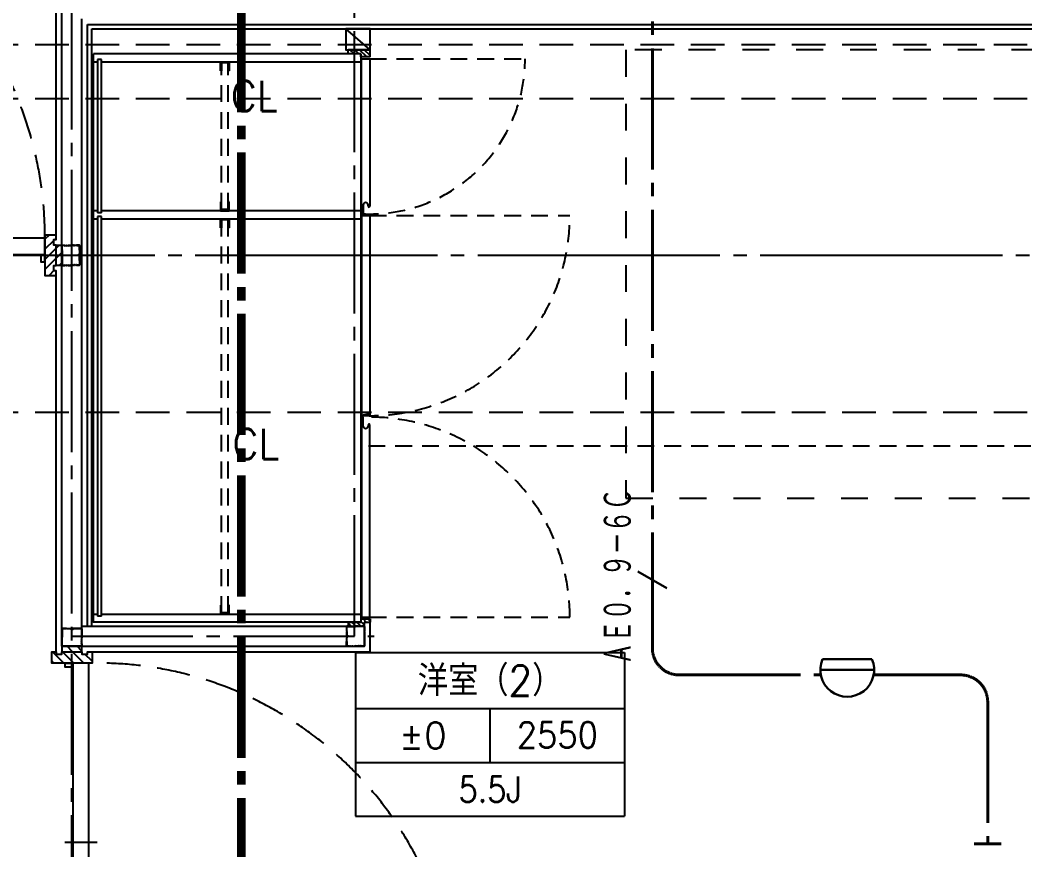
# Model space of a CAD drawing. Header units: millimetres. Extents: x 8300 to 125598, y -10383 to 40000.
# Drawn here: x 47470 to 49710, y 20573 to 22425 of the extents above; entities that cross this region are included whole.
import ezdxf
from ezdxf.enums import TextEntityAlignment as Align

# ---------------------------------------------------------------- set-up
doc = ezdxf.new("R2010")
doc.units = ezdxf.units.MM
doc.header["$LTSCALE"] = 300
for name, pattern in [('CADEWA_LINE5', [1.2, 0.9, -0.1, 0.1, -0.1]), ('CADEWA_LINE6', [2.1, 1.8, -0.1, 0.1, -0.1]), ('DASH-N', [0.375, 0.25, -0.125]), ('DASH-S', [0.2, 0.125, -0.075]), ('HIDDEN3', [0.2, 0.1, -0.1])]:
    doc.linetypes.add(name, pattern=pattern)
for name, color, linetype in [('525EH_Tenjyo(3)', 7, 'CONTINUOUS'), ('E配T_その他－１', 7, 'CONTINUOUS'), ('K建0_壁', 7, 'CONTINUOUS'), ('通り芯', 7, 'CONTINUOUS')]:
    doc.layers.add(name, color=color, linetype=linetype)
doc.styles.add('MS Gothic2', font='msgothic.ttc', dxfattribs={"width": 0.8})
doc.styles.add('txt2', font='txt.shx', dxfattribs={"width": 0.943378, "bigfont": 'extfont2'})

# ---------------------------------------------------------------- blocks, each defined once
blk = doc.blocks.new('ZGroup238', base_point=(49457.4, 20671.2))
at = {"layer": 'E配T_その他－１', "color": 1, "linetype": 'CADEWA_LINE5', "lineweight": 40}
blk.add_line((47968.9, 19339), (47968.9, 22691.5), dxfattribs=at)
blk = doc.blocks.new('ZGroup262', base_point=(49468.5, 20702.6))
at = {"layer": 'E配T_その他－１', "color": 1, "linetype": 'CADEWA_LINE5', "lineweight": 40}
blk.add_line((47962.8, 19339), (47962.8, 22754.2), dxfattribs=at)
blk = doc.blocks.new('ZGroup264', base_point=(49518.3, 20779.8))
at = {"layer": 'E配T_その他－１', "color": 1, "linetype": 'CADEWA_LINE5', "lineweight": 40}
blk.add_line((47956.7, 19339), (47956.7, 22908.7), dxfattribs=at)
blk = doc.blocks.new('ZGroup272', base_point=(49313.8, 20957))
at = {"layer": '525EH_Tenjyo(3)', "color": 6, "linetype": 'Continuous', "lineweight": 30}
for p, q in [((49258.9, 20999), (49368.8, 20999)), ((49253.9, 20975), (49373.8, 20975))]:
    blk.add_line(p, q, dxfattribs=at)
blk.add_arc((49313.8, 20975), 60, 156.4305, 23.5695, dxfattribs=at)
blk = doc.blocks.new('ZGroup281', base_point=(49512.4, 19963.6))
at = {"layer": 'E配T_その他－１', "color": 1, "linetype": 'CADEWA_LINE5', "lineweight": 40}
for p, q in [((49372.7, 20963.6), (49567, 20963.6)), ((49627, 20903.6), (49627, 20586.5)), ((49627, 20526.5), (49627, 20449.4)), ((49627, 20389.4), (49627, 20387.3)), ((49627, 20327.3), (49627, 19023.6)), ((49567, 18963.6), (49367.7, 18963.6))]:
    blk.add_line(p, q, dxfattribs=at)
at = {"layer": 'E配T_その他－１', "color": 1, "linetype": 'Continuous', "lineweight": 40}
for p, q in [((49657, 20586.5), (49597, 20586.5)), ((49657, 20526.5), (49597, 20526.5)), ((49657, 20449.4), (49597, 20449.4)), ((49657, 20389.4), (49597, 20389.4)), ((49657, 20387.3), (49597, 20387.3)), ((49657, 20327.3), (49597, 20327.3))]:
    blk.add_line(p, q, dxfattribs=at)
at = {"layer": 'E配T_その他－１', "color": 1, "linetype": 'CADEWA_LINE5', "lineweight": 40}
for centre, start, end in [((49567, 20903.6), 0, 90), ((49567, 19023.6), 270, 0)]:
    blk.add_arc(centre, 60, start, end, dxfattribs=at)
blk = doc.blocks.new('ZGroup283', base_point=(49052.1, 22362.3))
at = {"layer": 'E配T_その他－１', "color": 1, "linetype": 'CADEWA_LINE5', "lineweight": 40}
for p, q in [((48879.3, 23761), (48879.3, 22998.7)), ((48879.3, 22938.7), (48879.3, 22844.2)), ((48879.3, 22784.2), (48879.3, 22781.5)), ((48879.3, 22721.5), (48879.3, 21023.6)), ((48939.3, 20963.6), (49254.9, 20963.6))]:
    blk.add_line(p, q, dxfattribs=at)
at = {"layer": 'E配T_その他－１', "color": 1, "linetype": 'Continuous', "lineweight": 40}
for p, q in [((48909.3, 22998.7), (48849.3, 22998.7)), ((48909.3, 22938.7), (48849.3, 22938.7)), ((48909.3, 22844.2), (48849.3, 22844.2)), ((48909.3, 22784.2), (48849.3, 22784.2)), ((48909.3, 22781.5), (48849.3, 22781.5)), ((48909.3, 22721.5), (48849.3, 22721.5))]:
    blk.add_line(p, q, dxfattribs=at)
at = {"layer": 'E配T_その他－１', "color": 1, "linetype": 'CADEWA_LINE5', "lineweight": 40}
blk.add_arc((48939.3, 21023.6), 60, 180, 270, dxfattribs=at)
blk = doc.blocks.new('ZGroup284', base_point=(48830.8, 21180.1))
at = {"layer": 'E配T_その他－１', "color": 3, "linetype": 'Continuous', "lineweight": 30}
blk.add_line((48846.8, 21194.4), (48911.8, 21156.9), dxfattribs=at)
at = {"layer": 'E配T_その他－１', "color": 3, "lineweight": -3, "style": 'MS Gothic2', "width": 0.6}
blk.add_text('ＡＥ０．９－６Ｃ', height=60, rotation=90, dxfattribs=at).set_placement((48801.1, 20986.9), align=Align.MIDDLE_LEFT)
blk = doc.blocks.new('ZGroup300', base_point=(48517.5, 20831))
at = {"layer": 'K建0_壁', "color": 250, "linetype": 'Continuous', "lineweight": -3}
for p, q in [((48217.5, 21013.5), (48817.5, 21013.5)), ((48217.5, 21013.5), (48217.5, 20768.5)), ((48817.5, 21013.5), (48817.5, 20768.5)), ((48217.5, 20888.5), (48817.5, 20888.5)), ((48517.5, 20768.5), (48517.5, 20888.5)), ((48217.5, 20768.5), (48817.5, 20768.5)), ((48217.5, 20768.5), (48217.5, 20648.5)), ((48817.5, 20768.5), (48817.5, 20648.5)), ((48217.5, 20648.5), (48817.5, 20648.5))]:
    blk.add_line(p, q, dxfattribs=at)
at = {"layer": 'K建0_壁', "color": 250, "lineweight": -3, "style": 'txt2'}
for s, height, width, p in [('洋室（2）', 67.93, 0.902886, (48517.5, 20951)), ('±0', 57.6, 1.034314, (48367.5, 20828.5)), ('2550', 57.6, 0.916667, (48667.5, 20829.7)), ('5.5J', 57.6, 0.861111, (48517.5, 20708.5))]:
    blk.add_text(s, height=height, dxfattribs=dict(at, width=width)).set_placement(p, align=Align.MIDDLE_CENTER)

msp = doc.modelspace()

# ---------------------------------------------------------------- linework, layer by layer
at = {"layer": 'K建0_壁', "color": 250, "linetype": 'CADEWA_LINE5', "lineweight": -3}
for p, q in [((47585, 17860.8), (47585, 22495.9)), ((48215, 21050), (48215, 22495.9)), ((47585, 21050), (48259.3, 21050))]:
    msp.add_line(p, q, dxfattribs=at)
at = {"layer": 'K建0_壁', "color": 250, "linetype": 'Continuous', "lineweight": -3}
for p, q in [((47550, 21935), (47550, 22485)), ((47562.5, 21027.5), (47562.5, 22472.5)), ((47620, 21072.5), (47620, 22415)), ((47620, 22415), (51190, 22415)), ((47629.5, 21072.5), (47629.5, 22405.5)), ((47629.5, 22405.5), (51190, 22405.5)), ((48250, 22358.5), (48196, 22405.5)), ((48229, 22349.5), (47633, 22349.5)), ((48250, 22358.5), (48201, 22358.5)), ((48201, 22349.5), (48201, 22358.5)), ((48203.5, 22349.5), (48201, 22352)), ((48229, 22349.5), (48201, 22349.5)), ((48214.1, 22349.5), (48205.1, 22358.5)), ((48224.8, 22349.5), (48215.8, 22358.5)), ((48242.4, 22342.5), (48226.4, 22358.5)), ((48231.8, 22342.5), (48229, 22345.3)), ((48250, 22345.5), (48237, 22358.5)), ((48250, 22356.1), (48247.6, 22358.5)), ((48250, 22342.5), (48250, 22358.5)), ((47633, 22331.5), (47642, 22331.5)), ((47651, 22336.5), (47642, 22336.5)), ((47642, 22336.5), (47642, 21994.5)), ((47651, 21994.5), (47651, 22336.5)), ((47651, 22331.5), (48229, 22331.5)), ((48234.6, 22012.9), (48234.6, 21993.4)), ((48245.4, 22010.3), (48245.4, 22012.9)), ((47642, 21999.5), (47633, 21999.5)), ((47633, 21981.5), (47642, 21981.5)), ((47651, 21994.5), (47642, 21994.5)), ((47651, 21986.5), (47642, 21986.5)), ((47642, 21986.5), (47642, 21094.5)), ((48229, 21999.5), (47651, 21999.5)), ((47651, 21094.5), (47651, 21986.5)), ((47651, 21981.5), (48229, 21981.5)), ((48231, 21988.5), (48231, 21540.3)), ((47534.2, 21945), (47525, 21935.8)), ((47550, 21938.3), (47546.7, 21935)), ((47545, 21933.3), (47525, 21913.3)), ((47562.5, 21911.8), (47562.5, 21921.5)), ((47563, 21911.8), (47563, 21921.5)), ((47563.5, 21922.5), (47568.5, 21922.5)), ((47568.4, 21922), (47563.5, 21922)), ((47568.4, 21922), (47570, 21921.4)), ((47568.5, 21922.5), (47570, 21921.9)), ((47570, 21921.9), (47571.5, 21922.5)), ((47570, 21921.4), (47571.5, 21922)), ((47571.5, 21922.5), (47573, 21921.9)), ((47571.5, 21922), (47573, 21921.4)), ((47573, 21921.9), (47574.5, 21922.5)), ((47573, 21921.4), (47574.5, 21922)), ((47574.5, 21922.5), (47576, 21921.9)), ((47574.5, 21922), (47576, 21921.4)), ((47576, 21921.9), (47577.5, 21922.5)), ((47576, 21921.4), (47577.6, 21922)), ((47577.5, 21922.5), (47581, 21922.5)), ((47577.6, 21922), (47580.9, 21922)), ((47582.5, 21921.4), (47580.9, 21922)), ((47581, 21922.5), (47582.5, 21921.9)), ((47584, 21922.5), (47582.5, 21921.9)), ((47582.5, 21921.4), (47584.1, 21922)), ((47587.5, 21922.5), (47584, 21922.5)), ((47587.4, 21922), (47584.1, 21922)), ((47589, 21921.9), (47587.5, 21922.5)), ((47590.5, 21922.5), (47589, 21921.9)), ((47592, 21921.9), (47590.5, 21922.5)), ((47592, 21921.4), (47590.5, 21922)), ((47593.5, 21922.5), (47592, 21921.9)), ((47593.5, 21922), (47592, 21921.4)), ((47595, 21921.9), (47593.5, 21922.5)), ((47595, 21921.4), (47593.5, 21922)), ((47596.5, 21922.5), (47595, 21921.9)), ((47596.6, 21922), (47595, 21921.4)), ((47601.5, 21922.5), (47596.5, 21922.5)), ((47596.6, 21922), (47601.5, 21922)), ((47602.1, 21911.8), (47602.1, 21921.5)), ((47602.5, 21921.5), (47602.5, 21911.8)), ((47562.5, 21911.8), (47563.2, 21911.3)), ((47563.2, 21911.3), (47562.5, 21910.8)), ((47562.5, 21889.2), (47562.5, 21910.8)), ((47563, 21911.8), (47563.7, 21911.3)), ((47563, 21910.8), (47563.7, 21911.3)), ((47563, 21910.8), (47563, 21889.2)), ((47600.7, 21897.8), (47600.7, 21902.2)), ((47601.2, 21897.8), (47601.2, 21902.2)), ((47601.6, 21897.8), (47601.2, 21897.8)), ((47602.1, 21911.8), (47601.3, 21911.3)), ((47602.1, 21910.8), (47601.3, 21911.3)), ((47601.6, 21897.8), (47601.6, 21902.2)), ((47602.5, 21911.8), (47601.8, 21911.3)), ((47601.8, 21911.3), (47602.5, 21910.8)), ((47602.1, 21910.8), (47602.1, 21903.7)), ((47602.1, 21889.2), (47602.1, 21902.2)), ((47602.5, 21903.7), (47602.5, 21910.8)), ((47602.5, 21889.2), (47602.5, 21902.2)), ((47562.5, 21883.4), (47556.6, 21877.5)), ((47563.2, 21888.7), (47562.5, 21889.2)), ((47562.5, 21888.2), (47563.2, 21888.7)), ((47562.5, 21878.5), (47562.5, 21888.2)), ((47563, 21889.2), (47563.7, 21888.7)), ((47563, 21888.2), (47563.7, 21888.7)), ((47563, 21888.2), (47563, 21878.5)), ((47563.5, 21878), (47568.5, 21878)), ((47563.5, 21877.5), (47568.5, 21877.5)), ((47568.3, 21877.9), (47570, 21878.6)), ((47568.5, 21877.5), (47570, 21878.1)), ((47570, 21878.6), (47571.5, 21878)), ((47570, 21878.1), (47571.5, 21877.5)), ((47571.5, 21878), (47573, 21878.6)), ((47571.5, 21877.5), (47573, 21878.1)), ((47573, 21878.6), (47574.5, 21878)), ((47573, 21878.1), (47574.5, 21877.5)), ((47574.5, 21878), (47576, 21878.6)), ((47574.5, 21877.5), (47576, 21878.1)), ((47576, 21878.6), (47577.6, 21878)), ((47576, 21878.1), (47577.5, 21877.5)), ((47577.5, 21877.5), (47581, 21877.5)), ((47577.6, 21878), (47580.9, 21878)), ((47580.9, 21878), (47582.3, 21878.5)), ((47581, 21877.5), (47582.5, 21878.1)), ((47584, 21877.5), (47582.5, 21878.1)), ((47584.1, 21878), (47582.7, 21878.5)), ((47587.5, 21877.5), (47584, 21877.5)), ((47587.4, 21878), (47584.1, 21878)), ((47589, 21878.6), (47587.4, 21878)), ((47589, 21878.1), (47587.5, 21877.5)), ((47590.5, 21878), (47589, 21878.6)), ((47590.5, 21877.5), (47589, 21878.1)), ((47592, 21878.6), (47590.5, 21878)), ((47592, 21878.1), (47590.5, 21877.5)), ((47593.5, 21878), (47592, 21878.6)), ((47593.5, 21877.5), (47592, 21878.1)), ((47595, 21878.6), (47593.5, 21878)), ((47595, 21878.1), (47593.5, 21877.5)), ((47596.7, 21877.9), (47595, 21878.6)), ((47596.5, 21877.5), (47595, 21878.1)), ((47601.5, 21878), (47596.5, 21878)), ((47601.5, 21877.5), (47596.5, 21877.5)), ((47602.1, 21889.2), (47601.3, 21888.7)), ((47602.1, 21888.2), (47601.3, 21888.7)), ((47601.8, 21888.7), (47602.5, 21889.2)), ((47602.5, 21888.2), (47601.8, 21888.7)), ((47602.1, 21888.2), (47602.1, 21878.5)), ((47602.5, 21878.5), (47602.5, 21888.2)), ((47545, 21865.9), (47534.1, 21855)), ((47550, 21015), (47550, 21865)), ((48233.7, 21542.5), (48231, 21542.5)), ((48245.4, 21545.2), (48234.6, 21543.4)), ((48234.6, 21518.1), (48234.6, 21537.6)), ((48245.4, 21545.2), (48245.4, 21547.8)), ((48245.4, 21520.7), (48245.4, 21518.1)), ((47633, 21099.5), (47642, 21099.5)), ((47651, 21094.5), (47642, 21094.5)), ((47651, 21099.5), (48229, 21099.5)), ((48229, 21088.5), (48250, 21088.5)), ((48229, 21088.5), (48229, 21081.5)), ((48241.2, 21081.5), (48234.2, 21088.5)), ((48250, 21083.3), (48244.8, 21088.5)), ((48250, 21088.5), (48250, 21081.5)), ((47562.5, 21066.5), (47562.5, 21061.5)), ((47562.5, 21061.5), (47563.1, 21060)), ((47562.9, 21061.7), (47563.6, 21060)), ((47563, 21066.5), (47563, 21061.5)), ((47563.5, 21067.5), (47573.2, 21067.5)), ((47573.2, 21067.1), (47563.5, 21067.1)), ((47573.2, 21067.5), (47573.7, 21066.8)), ((47573.2, 21067.1), (47573.7, 21066.3)), ((47573.7, 21066.8), (47574.2, 21067.5)), ((47574.2, 21067.1), (47573.7, 21066.3)), ((47574.2, 21067.5), (47587.3, 21067.5)), ((47574.2, 21067.1), (47587.3, 21067.1)), ((47582.8, 21066.6), (47587.3, 21066.6)), ((47582.8, 21066.6), (47582.8, 21066.2)), ((47582.8, 21066.2), (47587.3, 21066.2)), ((47582.8, 21065.7), (47587.3, 21065.7)), ((47588.7, 21067.5), (47595.8, 21067.5)), ((47595.8, 21067.1), (47588.7, 21067.1)), ((47596.3, 21066.8), (47595.8, 21067.5)), ((47595.8, 21067.1), (47596.3, 21066.3)), ((47596.8, 21067.5), (47596.3, 21066.8)), ((47596.8, 21067.1), (47596.3, 21066.3)), ((47606.5, 21067.5), (47596.8, 21067.5)), ((47596.8, 21067.1), (47606.5, 21067.1)), ((47607.1, 21061.6), (47606.4, 21060)), ((47607.5, 21061.5), (47606.9, 21060)), ((47607.1, 21061.6), (47607.1, 21066.5)), ((47607.5, 21066.5), (47607.5, 21061.5)), ((48197.5, 21071.5), (48197.5, 21061.8)), ((48197.5, 21061.8), (48198.2, 21061.3)), ((48198.2, 21061.3), (48197.5, 21060.8)), ((48197.5, 21060.8), (48197.5, 21047.8)), ((48198, 21061.8), (48198, 21071.5)), ((48198, 21061.8), (48198.7, 21061.3)), ((48198, 21060.8), (48198.7, 21061.3)), ((48198, 21060.8), (48198, 21047.8)), ((48198.5, 21072.5), (48203.5, 21072.5)), ((48198.5, 21072.1), (48203.5, 21072.1)), ((48201, 21081.5), (48229, 21081.5)), ((48207.7, 21072.5), (48201, 21079.2)), ((48203.3, 21072.1), (48205, 21071.4)), ((48203.5, 21072.5), (48205, 21071.9)), ((48205, 21071.9), (48206.5, 21072.5)), ((48205, 21071.4), (48206.5, 21072)), ((48206.5, 21072.5), (48208, 21071.9)), ((48206.5, 21072), (48208, 21071.4)), ((48208, 21071.9), (48209.5, 21072.5)), ((48208, 21071.4), (48209.5, 21072)), ((48218.4, 21072.5), (48209.4, 21081.5)), ((48209.5, 21072.5), (48211, 21071.9)), ((48209.5, 21072), (48211, 21071.4)), ((48211, 21071.9), (48212.5, 21072.5)), ((48211, 21071.4), (48212.6, 21072.1)), ((48212.5, 21072.5), (48216, 21072.5)), ((48212.6, 21072.1), (48215.9, 21072.1)), ((48215.9, 21072.1), (48217.3, 21071.5)), ((48216, 21072.5), (48217.5, 21071.9)), ((48219, 21072.5), (48217.5, 21071.9)), ((48219.1, 21072.1), (48217.7, 21071.5)), ((48222.5, 21072.5), (48219, 21072.5)), ((48222.4, 21072.1), (48219.1, 21072.1)), ((48229, 21072.5), (48220, 21081.5)), ((48224, 21071.4), (48222.4, 21072.1)), ((48224, 21071.9), (48222.5, 21072.5)), ((48225.5, 21072.5), (48224, 21071.9)), ((48225.5, 21072), (48224, 21071.4)), ((48227, 21071.9), (48225.5, 21072.5)), ((48227, 21071.4), (48225.5, 21072)), ((48228.5, 21072.5), (48227, 21071.9)), ((48228.5, 21072), (48227, 21071.4)), ((48230, 21071.9), (48228.5, 21072.5)), ((48230, 21071.4), (48228.5, 21072)), ((48237, 21075.1), (48229, 21083.1)), ((48231.5, 21072.5), (48230, 21071.9)), ((48231.7, 21072.1), (48230, 21071.4)), ((48236.5, 21072.5), (48231.5, 21072.5)), ((48236.5, 21072.1), (48231.5, 21072.1)), ((48237.1, 21061.8), (48236.3, 21061.3)), ((48237.1, 21060.8), (48236.3, 21061.3)), ((48237.5, 21061.8), (48236.8, 21061.3)), ((48236.8, 21061.3), (48237.5, 21060.8)), ((48237, 21081.5), (48250, 21081.5)), ((48237, 21081.5), (48237, 21072.5)), ((48237.1, 21061.8), (48237.1, 21071.5)), ((48237.1, 21039.2), (48237.1, 21060.8)), ((48237.5, 21071.5), (48237.5, 21061.8)), ((48237.5, 21060.8), (48237.5, 21039.2)), ((47563.1, 21060), (47562.5, 21058.5)), ((47562.5, 21058.5), (47563.1, 21057)), ((47563.1, 21057), (47562.5, 21055.5)), ((47562.5, 21055.5), (47563.1, 21054)), ((47563.1, 21054), (47562.5, 21052.5)), ((47562.5, 21052.5), (47562.5, 21049)), ((47562.5, 21049), (47563.1, 21047.5)), ((47562.5, 21046), (47563.1, 21047.5)), ((47562.5, 21042.5), (47562.5, 21046)), ((47563.1, 21041), (47562.5, 21042.5)), ((47562.5, 21039.5), (47563.1, 21041)), ((47563.1, 21038), (47562.5, 21039.5)), ((47563.6, 21060), (47563, 21058.5)), ((47563, 21058.5), (47563.6, 21057)), ((47563.6, 21057), (47563, 21055.5)), ((47563, 21055.5), (47563.6, 21054)), ((47563.6, 21054), (47563, 21052.4)), ((47563, 21052.4), (47563, 21049.1)), ((47563, 21049.1), (47563.5, 21047.7)), ((47563, 21045.9), (47563.5, 21047.3)), ((47563, 21042.6), (47563, 21045.9)), ((47563.6, 21041), (47563, 21042.6)), ((47563, 21039.5), (47563.6, 21041)), ((47563.6, 21038), (47563, 21039.5)), ((47606.4, 21060), (47607, 21058.5)), ((47607, 21058.5), (47606.4, 21057)), ((47606.4, 21057), (47607, 21055.5)), ((47606.4, 21047.5), (47607.1, 21049.1)), ((47606.4, 21047.5), (47607.1, 21045.9)), ((47606.4, 21041), (47607.1, 21042.6)), ((47607, 21039.5), (47606.4, 21041)), ((47606.4, 21038), (47607, 21039.5)), ((47606.9, 21060), (47607.5, 21058.5)), ((47607.5, 21058.5), (47606.9, 21057)), ((47606.9, 21057), (47607.5, 21055.5)), ((47607.5, 21055.5), (47606.9, 21054)), ((47606.9, 21054), (47607.5, 21052.5)), ((47607.5, 21049), (47606.9, 21047.5)), ((47607.5, 21046), (47606.9, 21047.5)), ((47606.9, 21041), (47607.5, 21042.5)), ((47607.5, 21039.5), (47606.9, 21041)), ((47606.9, 21038), (47607.5, 21039.5)), ((47607.1, 21052.4), (47607.1, 21049.1)), ((47607.1, 21042.6), (47607.1, 21045.9)), ((47607.5, 21052.5), (47607.5, 21049)), ((47607.5, 21042.5), (47607.5, 21046)), ((48197.5, 21046.3), (48197.5, 21039.2)), ((48198.2, 21038.7), (48197.5, 21039.2)), ((48197.5, 21038.2), (48198.2, 21038.7)), ((48198, 21039.2), (48198, 21046.3)), ((48198, 21039.2), (48198.7, 21038.7)), ((48198, 21038.2), (48198.7, 21038.7)), ((48198.4, 21052.3), (48198.4, 21047.8)), ((48198.4, 21052.3), (48198.9, 21052.3)), ((48198.9, 21052.3), (48198.9, 21047.8)), ((48199.3, 21052.3), (48199.3, 21047.8)), ((48237.1, 21039.2), (48236.3, 21038.7)), ((48237.1, 21038.2), (48236.3, 21038.7)), ((48236.8, 21038.7), (48237.5, 21039.2)), ((48237.5, 21038.2), (48236.8, 21038.7)), ((47562.5, 21036.5), (47563.1, 21038)), ((47563.1, 21035), (47562.5, 21036.5)), ((47562.5, 21033.5), (47563.1, 21035)), ((47562.5, 21028.5), (47562.5, 21033.5)), ((47562.5, 21027.5), (48237.5, 21027.5)), ((47562.9, 21033.3), (47563.6, 21035)), ((47563, 21036.5), (47563.6, 21038)), ((47563.6, 21035), (47563, 21036.5)), ((47563, 21028.5), (47563, 21033.5)), ((47573.2, 21028), (47563.5, 21028)), ((47563.5, 21027.5), (47573.2, 21027.5)), ((47573.2, 21028), (47573.7, 21028.7)), ((47573.2, 21027.5), (47573.7, 21028.2)), ((47574.2, 21028), (47573.7, 21028.7)), ((47573.7, 21028.2), (47574.2, 21027.5)), ((47595.8, 21028), (47574.2, 21028)), ((47574.2, 21027.5), (47595.8, 21027.5)), ((47595.8, 21028), (47596.3, 21028.7)), ((47596.3, 21028.2), (47595.8, 21027.5)), ((47596.8, 21028), (47596.3, 21028.7)), ((47596.8, 21027.5), (47596.3, 21028.2)), ((47607.5, 21016.6), (47596.6, 21027.5)), ((47596.8, 21028), (47606.5, 21028)), ((47596.8, 21027.5), (47606.5, 21027.5)), ((47607, 21036.5), (47606.4, 21038)), ((47606.4, 21035), (47607, 21036.5)), ((47607.1, 21033.4), (47606.4, 21035)), ((47607.5, 21036.5), (47606.9, 21038)), ((47606.9, 21035), (47607.5, 21036.5)), ((47607.5, 21033.5), (47606.9, 21035)), ((47607.1, 21033.4), (47607.1, 21028.5)), ((47607.5, 21028.5), (47607.5, 21033.5)), ((48197.5, 21028.5), (48197.5, 21038.2)), ((48198, 21038.2), (48198, 21028.5)), ((48203.4, 21028), (48198.5, 21028)), ((48198.5, 21027.5), (48203.5, 21027.5)), ((48203.4, 21028), (48205, 21028.6)), ((48203.5, 21027.5), (48205, 21028.1)), ((48205, 21028.6), (48206.5, 21028)), ((48205, 21028.1), (48206.5, 21027.5)), ((48206.5, 21028), (48208, 21028.6)), ((48206.5, 21027.5), (48208, 21028.1)), ((48208, 21028.6), (48209.5, 21028)), ((48208, 21028.1), (48209.5, 21027.5)), ((48209.5, 21027.5), (48211, 21028.1)), ((48211, 21028.1), (48212.5, 21027.5)), ((48212.5, 21027.5), (48216, 21027.5)), ((48212.6, 21028), (48215.9, 21028)), ((48217.5, 21028.6), (48215.9, 21028)), ((48216, 21027.5), (48217.5, 21028.1)), ((48217.5, 21028.6), (48219.1, 21028)), ((48219, 21027.5), (48217.5, 21028.1)), ((48222.5, 21027.5), (48219, 21027.5)), ((48222.4, 21028), (48219.1, 21028)), ((48224, 21028.6), (48222.4, 21028)), ((48224, 21028.1), (48222.5, 21027.5)), ((48225.5, 21028), (48224, 21028.6)), ((48225.5, 21027.5), (48224, 21028.1)), ((48227, 21028.6), (48225.5, 21028)), ((48227, 21028.1), (48225.5, 21027.5)), ((48228.5, 21028), (48227, 21028.6)), ((48228.5, 21027.5), (48227, 21028.1)), ((48230, 21028.6), (48228.5, 21028)), ((48230, 21028.1), (48228.5, 21027.5)), ((48231.6, 21028), (48230, 21028.6)), ((48231.5, 21027.5), (48230, 21028.1)), ((48236.5, 21027.5), (48231.5, 21027.5)), ((48231.6, 21028), (48236.5, 21028)), ((48237.1, 21038.2), (48237.1, 21028.5)), ((48237.5, 21038.2), (48237.5, 21028.5)), ((47544.3, 20990), (47540, 20994.3)), ((47566.7, 20990), (47541.7, 21015)), ((47630, 20994.1), (47614.1, 21010)), ((47620, 21015), (48250, 21015)), ((47641.1, 20590), (47569.1, 20590))]:
    msp.add_line(p, q, dxfattribs=at)
at = {"layer": 'K建0_壁', "color": 250, "linetype": 'Continuous', "lineweight": -3, "ltscale": 0.3}
for p, q in [((47607.5, 21027.5), (47607.5, 22427.5)), ((47550, 21855), (47550, 21865)), ((47607.5, 21072.5), (48237.5, 21072.5))]:
    msp.add_line(p, q, dxfattribs=at)
at = {"layer": 'K建0_壁', "color": 250, "linetype": 'DASH-N', "lineweight": -3}
for p, q in [((43002.9, 22370), (51300, 22370)), ((43002.9, 22250), (51300, 22250)), ((43002.9, 21550), (51300, 21550))]:
    msp.add_line(p, q, dxfattribs=at)
at = {"layer": 'K建0_壁', "color": 250, "linetype": 'DASH-S', "lineweight": -3}
for p, q in [((48249, 22338.5), (48595.5, 22338.5)), ((47918.5, 22002), (47918.5, 22329)), ((47926, 22329), (47926, 22331.5)), ((47933.5, 22002), (47933.5, 22329)), ((47926, 22002), (47926, 21999.5)), ((47926, 21979), (47926, 21981.5)), ((48249, 21988.5), (48695.4, 21988.5)), ((47918.5, 21102), (47918.5, 21979)), ((47933.5, 21102), (47933.5, 21979)), ((48246, 21475), (51175, 21475)), ((47926, 21102), (47926, 21099.5)), ((48249, 21092.5), (48695.4, 21092.5))]:
    msp.add_line(p, q, dxfattribs=at)
at = {"layer": 'K建0_壁', "color": 250, "linetype": 'Continuous', "lineweight": -3, "ltscale": 0.5}
for p, q in [((48250, 21015), (48250, 21083.5)), ((48237.5, 21027.5), (48237.5, 21072.5))]:
    msp.add_line(p, q, dxfattribs=at)
at = {"layer": 'K建0_壁', "color": 250, "linetype": 'Continuous', "lineweight": -3}
for points in [[(48250, 22358.5), (48250, 22405.5), (48196, 22405.5), (48196, 22358.5)], [(47525, 21902), (47525, 21938), (46695, 21938), (46695, 21902)], [(47545, 21865), (47545, 21877.5), (47550, 21877.5), (47550, 21922.5), (47545, 21922.5), (47545, 21935), (47550, 21935), (47550, 21945), (47525, 21945), (47525, 21855), (47550, 21855), (47550, 21865)], [(47550, 21877.5), (47550, 21922.5), (47562.5, 21922.5), (47562.5, 21877.5)], [(47525, 21885), (47525, 21900), (47516, 21900), (47516, 21885)], [(47562.5, 21015), (47607.5, 21015), (47607.5, 21027.5), (47562.5, 21027.5)], [(47550, 21010), (47562.5, 21010), (47562.5, 21015), (47607.5, 21015), (47607.5, 21010), (47620, 21010), (47620, 21015), (47630, 21015), (47630, 20990), (47540, 20990), (47540, 21015), (47550, 21015)], [(47570, 20990), (47585, 20990), (47585, 20981), (47570, 20981)], [(47587, 20190), (47623, 20190), (47623, 20990), (47587, 20990)]]:
    msp.add_lwpolyline(points, close=True, dxfattribs=at)
for points in [[(48229, 22349.5), (48229, 21081.5), (47633, 21081.5), (47633, 22349.5)], [(48250, 22342.5), (48229, 22342.5), (48229, 22349.5)], [(48233.7, 21992.5), (48231, 21992.5), (48231, 22338.5), (48249, 22338.5), (48249, 22008.5)], [(48231, 21988.5), (48249, 21988.5), (48249, 21543.4)], [(47556.7, 21922.5), (47550, 21915.8), (47525, 21890.8)], [(47590.5, 21922), (47589, 21921.4), (47587.4, 21922)], [(47562.5, 21905.9), (47550, 21893.4), (47525, 21868.4)], [(48233.7, 21538.5), (48231, 21538.5), (48231, 21092.5), (48249, 21092.5), (48249, 21522.5)], [(48201, 21081.5), (48201, 21072.5), (48237, 21072.5)], [(47607, 21055.5), (47606.4, 21054), (47607.1, 21052.4)], [(47589.2, 20990), (47564.2, 21015), (47562.5, 21016.7)], [(47611.6, 20990), (47586.6, 21015), (47574.1, 21027.5)], [(48209.5, 21028), (48211, 21028.6), (48212.6, 21028)]]:
    msp.add_lwpolyline(points, dxfattribs=at)
at = {"layer": 'K建0_壁', "color": 250, "linetype": 'HIDDEN3', "lineweight": -3, "ltscale": 2}
msp.add_lwpolyline([(48820.1, 22358.2), (48820.1, 21358.2), (50940.1, 21358.2), (50940.1, 22358.2)], close=True, dxfattribs=at)
at = {"layer": 'K建0_壁', "color": 250, "linetype": 'DASH-S', "lineweight": -3}
for points in [[(47916, 22329), (47916, 22331.5), (47936, 22331.5), (47936, 22329)], [(47916, 22311.5), (47916, 22329), (47918.5, 22329), (47918.5, 22311.5)], [(47933.5, 22311.5), (47933.5, 22329), (47936, 22329), (47936, 22311.5)], [(47916, 22019.5), (47916, 22002), (47918.5, 22002), (47918.5, 22019.5)], [(47916, 22002), (47916, 21999.5), (47936, 21999.5), (47936, 22002)], [(47933.5, 22019.5), (47933.5, 22002), (47936, 22002), (47936, 22019.5)], [(47916, 21979), (47916, 21981.5), (47936, 21981.5), (47936, 21979)], [(47916, 21961.5), (47916, 21979), (47918.5, 21979), (47918.5, 21961.5)], [(47933.5, 21961.5), (47933.5, 21979), (47936, 21979), (47936, 21961.5)], [(47916, 21119.5), (47916, 21102), (47918.5, 21102), (47918.5, 21119.5)], [(47933.5, 21119.5), (47933.5, 21102), (47936, 21102), (47936, 21119.5)], [(47916, 21102), (47916, 21099.5), (47936, 21099.5), (47936, 21102)]]:
    msp.add_lwpolyline(points, close=True, dxfattribs=at)
at = {"layer": 'K建0_壁', "color": 250, "linetype": 'DASH-N', "lineweight": -3}
for centre, radius, start, end in [((46695, 21938), 830, 360, 84.9326), ((47640.5, 20187.5), 802.7, 2.7498, 91.2495)]:
    msp.add_arc(centre, radius, start, end, dxfattribs=at)
at = {"layer": 'K建0_壁', "color": 250, "linetype": 'DASH-S', "lineweight": -3}
for centre, radius, start, end in [((48249, 22338.5), 346.5, 267.022, 0), ((48249, 21988.5), 446.4, 267.6889, 360), ((48249, 21092.5), 446.4, 0, 92.3111)]:
    msp.add_arc(centre, radius, start, end, dxfattribs=at)
at = {"layer": 'K建0_壁', "color": 250, "linetype": 'Continuous', "lineweight": -3}
for centre, radius, start, end in [((48240, 22011.9), 5.49, 10.3889, 169.6111), ((48248.1, 22010.3), 2.7, 180, 270), ((48248.1, 22008.5), 0.9, 270, 0), ((48233.7, 21993.4), 0.9, 270, 0), ((47563.5, 21921.5), 1, 90, 180), ((47563.5, 21921.5), 0.55, 90, 180), ((47601.5, 21921.5), 1, 0, 90), ((47601.5, 21921.5), 0.55, 0, 90), ((47601.8, 21902.2), 1.12, 91.3787, 180), ((47601.4, 21897.8), 0.675, 180, 0), ((47601.8, 21902.2), 0.675, 0, 180), ((47601.8, 21902.2), 0.225, 0, 180), ((47601.8, 21903.7), 0.75, 270, 0), ((47601.8, 21903.7), 0.3, 270, 0), ((47563.5, 21878.5), 1, 180, 270), ((47563.5, 21878.5), 0.55, 180, 270), ((47601.5, 21878.5), 0.55, 270, 0), ((47601.5, 21878.5), 1, 270, 0), ((48233.7, 21543.4), 0.9, 270, 0), ((48233.7, 21537.6), 0.9, 0, 90), ((48248.1, 21545.2), 2.7, 180, 270), ((48248.1, 21543.4), 0.9, 270, 0), ((48240, 21519.1), 5.49, 190.3889, 349.6111), ((48248.1, 21520.7), 2.7, 90, 180), ((48248.1, 21522.5), 0.9, 0, 90), ((47563.5, 21066.5), 1, 90, 180), ((47563.5, 21066.5), 0.55, 90, 180), ((47582.8, 21066.4), 0.675, 90, 270), ((47587.3, 21066.8), 0.675, 270, 90), ((47587.3, 21066.8), 0.225, 270, 90), ((47587.3, 21066.8), 1.12, 270, 358.6213), ((47588.7, 21066.8), 0.75, 90, 180), ((47588.7, 21066.8), 0.3, 90, 180), ((47606.5, 21066.5), 1, 0, 90), ((47606.5, 21066.5), 0.55, 0, 90), ((48198.5, 21071.5), 1, 90, 180), ((48198.5, 21071.5), 0.55, 90, 180), ((48236.5, 21071.5), 1, 0, 90), ((48236.5, 21071.5), 0.55, 0, 90), ((48198.2, 21047.8), 0.675, 180, 0), ((48198.3, 21046.3), 0.75, 90, 180), ((48198.6, 21052.3), 0.675, 0, 180), ((48198.2, 21047.8), 0.225, 180, 0), ((48198.3, 21046.3), 0.3, 90, 180), ((48198.2, 21047.8), 1.12, 271.3787, 0), ((47563.5, 21028.5), 1, 180, 270), ((47563.5, 21028.5), 0.55, 180, 270), ((47606.5, 21028.5), 1, 270, 0), ((47606.5, 21028.5), 0.55, 270, 0), ((48198.5, 21028.5), 1, 180, 270), ((48198.5, 21028.5), 0.55, 180, 270), ((48236.5, 21028.5), 1, 270, 0), ((48236.5, 21028.5), 0.55, 270, 0)]:
    msp.add_arc(centre, radius, start, end, dxfattribs=at)
at = {"layer": '通り芯', "color": 96, "linetype": 'CADEWA_LINE6', "lineweight": -3}
msp.add_line((8800, 21900), (61700, 21900), dxfattribs=at)

# ---------------------------------------------------------------- block references
at = {"layer": '525EH_Tenjyo(3)', "linetype": 'Continuous', "lineweight": 30}
msp.add_blockref('ZGroup272', (49313.8, 20957), dxfattribs=at)
at = {"layer": 'E配T_その他－１', "linetype": 'Continuous', "lineweight": -3}
for name, p in [('ZGroup283', (49052.1, 22362.3)), ('ZGroup264', (49518.3, 20779.8)), ('ZGroup262', (49468.5, 20702.6)), ('ZGroup238', (49457.4, 20671.2)), ('ZGroup284', (48830.8, 21180.1)), ('ZGroup281', (49512.4, 19963.6))]:
    msp.add_blockref(name, p, dxfattribs=at)
at = {"layer": 'K建0_壁', "linetype": 'CADEWA_LINE6', "lineweight": 15}
msp.add_blockref('ZGroup300', (48517.5, 20831), dxfattribs=at)

# ---------------------------------------------------------------- texts
at = {"layer": 'K建0_壁', "color": 250, "lineweight": -3, "style": 'txt2', "width": 0.943378}
for p in [(47991.8, 22200.8), (47995.5, 21424.7)]:
    msp.add_text('CL', height=67.93, dxfattribs=at).set_placement(p, align=Align.BOTTOM_CENTER)

doc.saveas('drawing.dxf')
